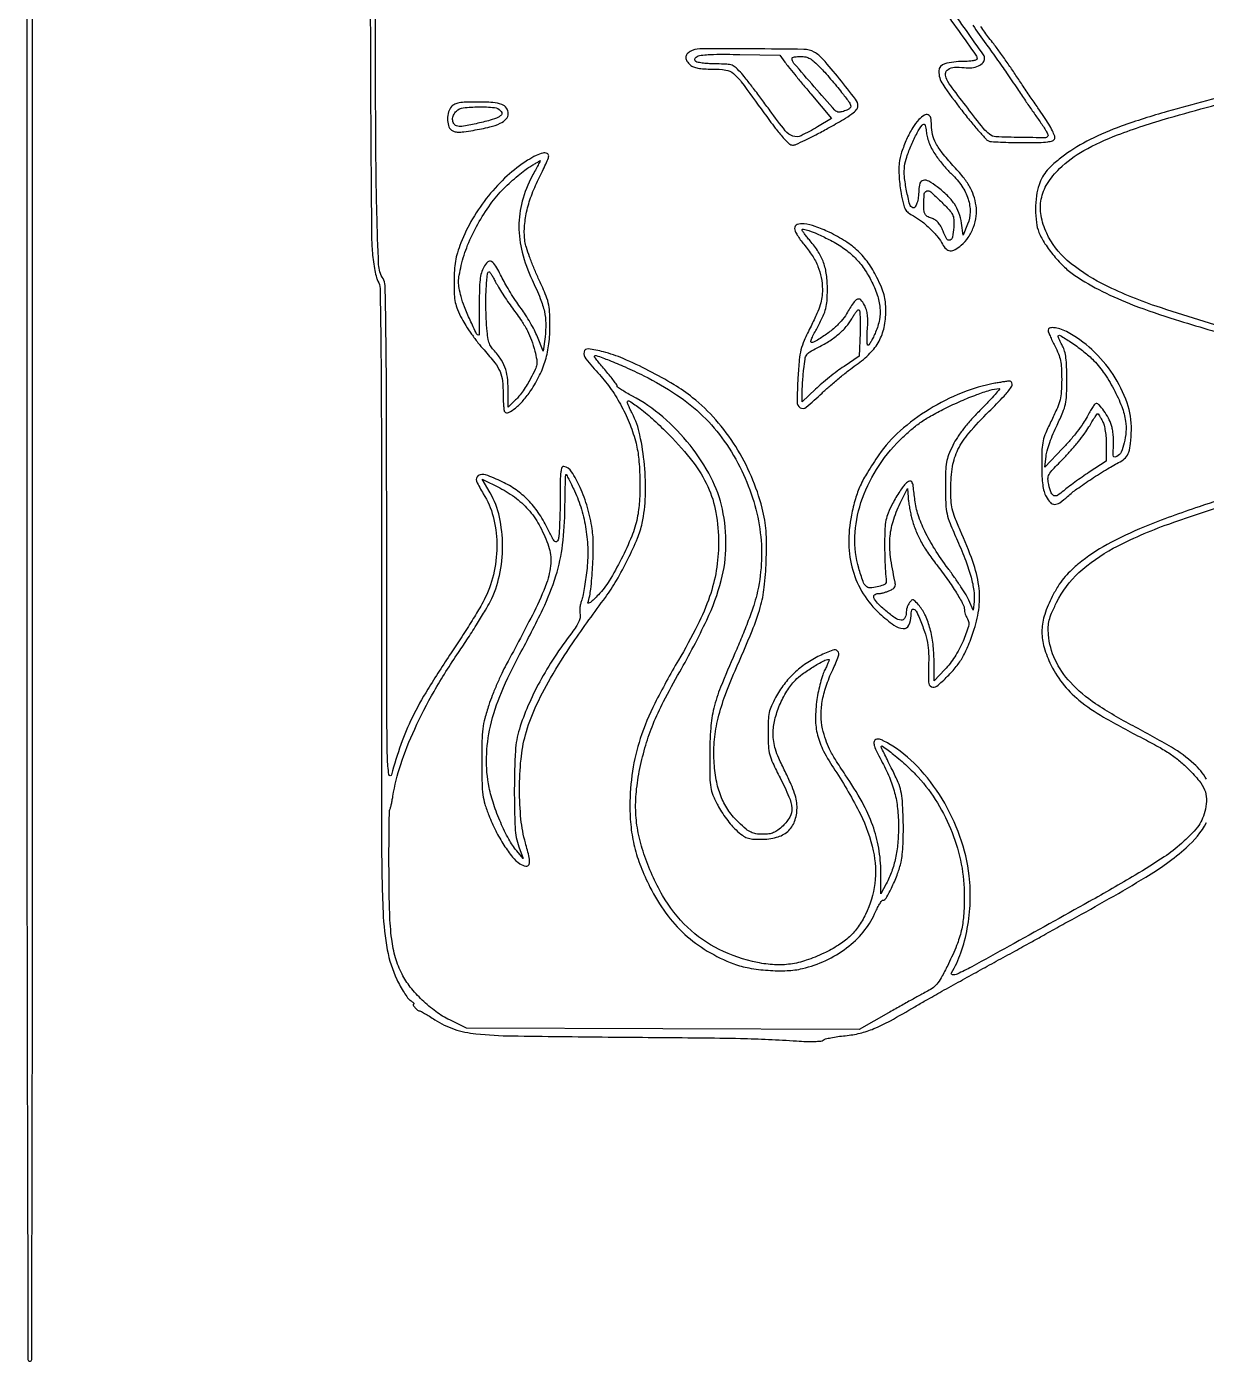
# Model space of a CAD drawing. Extents: x 0 to 1024, y 0 to 1024.
# Drawn here: x 0 to 465, y 0 to 527 of the extents above; entities that cross this region are included whole.
import ezdxf

# ---------------------------------------------------------------- set-up
doc = ezdxf.new("R2010")
doc.units = 0

msp = doc.modelspace()

# ---------------------------------------------------------------- linework, layer by layer
for points in [[(0, 1024), (0, 512, 0.000093), (0.049516, 245.616506, 0.000517), (0.25061, 102.65, 0.000027), (0.504828, 0.743275, 0.413467), (1.25, -0.000003, 0.41361), (1.995026, 0.743485, 0.000027), (2.199024, 102.174796, 0.00052), (2.329706, 244.513711, 0.000093), (2.248059, 509.875941, -0.000084), (2.156855, 788.948513, -0.00058)], [(497.5, 348.46931, 0.004537), (462.596613, 337.260013, 0.017061), (441.032472, 329.292073, 0.027148), (426.279009, 322.304213, 0.0475), (415.066635, 314.771707, 0.018991), (411.679646, 311.774278, 0.032841), (409.137358, 309.005085, 0.032245), (406.949101, 305.891295, 0.01756), (404.654716, 301.818149, 0.039675), (401.691876, 294.78234, 0.071249), (400.590757, 288.626629, 0.073466), (401.274958, 282.538901, 0.044804), (403.74766, 275.725542, 0.055302), (408.681968, 267.644456, 0.056932), (415.225278, 260.928928, 0.040348), (424.923926, 254.236741, 0.013019), (440.28058, 245.901094, -0.009207), (446.606714, 242.529433, -0.021052), (451.213558, 239.703768, -0.025628), (454.97297, 236.884046, -0.022789), (458.581019, 233.587298, -0.024895), (462.639134, 229.098968, -0.072999), (464.775417, 225.531738, -0.093608), (465.509965, 222.037, -0.060655), (465.093643, 217.915203, -0.036524), (464.001081, 214.317617, -0.060449), (462.513285, 211.518914, -0.043987), (460.072163, 208.604642, -0.011335), (455.632999, 204.360581, -0.039678), (448.831281, 199.071363, -0.010958), (437.348615, 191.876771, -0.006715), (419.278711, 181.425398, -0.001448), (387.712039, 163.849102, -0.001336), (372.9009, 155.709988, -0.016923), (367.217033, 152.851568, -0.127774), (365.297871, 152.506398, -0.561589), (364.883099, 153.320544, 0.05503), (368.633511, 161.240406, 0.037838), (371.157789, 170.858167, 0.036246), (372.291838, 181.262304, 0.038032), (371.88088, 191.552585, 0.05634), (368.258944, 207.126475, 0.051246), (361.175876, 222.037563, 0.052859), (351.495197, 234.732643, 0.070865), (340.183811, 243.734623, 0.014757), (337.983969, 244.939803, 0.057575), (336.533021, 245.480411, 0.105892), (335.496304, 245.512181, 0.152423), (334.68885, 245.08885, 0.201106), (334.309733, 244.162548, 0.073903), (334.533738, 242.738039, 0.039296), (335.392449, 240.600909, 0.009413), (337.157953, 237.205039, -0.023819), (340.405044, 230.49393, -0.036866), (342.486321, 224.40391, -0.037728), (343.620231, 218.179307, -0.026545), (343.988131, 211.068499, -0.021569), (343.693696, 204.458852, -0.030376), (342.821719, 198.625479, -0.033182), (341.336201, 193.369615, -0.035932), (339.198679, 188.5), (337.088392, 184.5), (337.044196, 193.068499, 0.040992), (336.21565, 202.557527, 0.045318), (333.85149, 211.458689, 0.03943), (329.60108, 220.750986, 0.021199), (323.007673, 231.5, -0.007761), (319.107139, 237.49155, -0.02583), (316.814946, 241.590297, -0.033968), (315.301595, 245.268242, -0.022929), (314.062157, 249.6345, -0.056034), (313.449081, 254.771183, -0.044031), (313.903973, 260.363425, -0.03923), (315.43086, 266.40393, -0.027927), (318.033393, 272.885054, 0.018218), (320.362148, 278.373869, 0.286318), (319.98892, 280.284715, 0.305383), (318.150587, 280.710132, 0.019817), (312.85296, 278.439085, 0.038184), (307.54366, 275.392461, 0.040325), (302.86212, 271.622984, 0.040277), (298.841623, 267.146534, 0.037915), (295.5, 261.995526, 0.02144), (293.851774, 258.641987, 0.051042), (293.000385, 256.001808, 0.042143), (292.615309, 252.954817, 0.01089), (292.517702, 248, 0.01346), (292.672262, 242.672042, 0.051506), (293.196794, 239.397589, 0.044631), (294.412472, 236.077156, 0.008399), (297.267702, 230.269982, -0.017306), (300.78736, 222.777295, -0.086009), (301.857214, 218.267978, -0.141312), (301.086138, 214.810316, -0.078783), (298.428798, 211.368077, -0.025233), (296.373322, 209.616721, -0.064751), (294.687041, 208.637961, -0.068432), (292.863053, 208.15288, -0.030829), (290.385957, 208, -0.035887), (287.760641, 208.18867, -0.078247), (285.837207, 208.782943, -0.05981), (283.887639, 210.047225, -0.014308), (280.988927, 212.607127, -0.052452), (277.033755, 217.171939, -0.054036), (274.160659, 222.416246, -0.048968), (272.278208, 228.6031, -0.03202), (271.284887, 236, -0.037355), (271.328261, 244.335767, -0.03545), (272.602275, 252.722864, -0.030692), (275.260834, 261.865445, -0.017601), (279.517159, 272.535886, 0.005902), (286.245095, 288.319319, 0.028341), (289.452986, 297.549932, 0.040325), (291.041703, 305.501722, 0.021005), (291.795686, 315.591712, 0.006848), (291.931806, 322.797937, 0.020337), (291.756535, 327.736111, 0.025558), (291.212812, 331.985845, 0.017334), (290.180949, 336.756299, 0.039724), (285.939679, 349.257134, 0.038892), (279.750503, 361.023296, 0.03942), (271.909406, 371.537463, 0.043573), (262.752606, 380.312675, 0.034), (255.44709, 385.408394, 0.016553), (245.50581, 390.942814, 0.016437), (235.377051, 395.736088, 0.040182), (227.574893, 398.398178, 0.029341), (221.577625, 399.550486, 0.402698), (219.950244, 398.352685, 0.215986), (220.649633, 395.667501, 0.014004), (226.023268, 389.393422, -0.033113), (230.666668, 383.53302, -0.028597), (234.74904, 376.824448, -0.028398), (238.067612, 369.639924, -0.031344), (240.427196, 362.355655, -0.040277), (241.503315, 356.089787, -0.018338), (241.943092, 347.784091, -0.018376), (241.770796, 339.389501, -0.036557), (240.906844, 332.799221, -0.045951), (238.72818, 325.636362, -0.020287), (234.620154, 316.623811, -0.020118), (229.854029, 308.072558, -0.052682), (225.582701, 302.5, -0.011583), (223.797299, 300.703875, -0.030008), (222.407637, 299.520902, -0.091617), (221.661422, 299.148859, -0.599204), (221.437208, 299.379666, 0.049289), (222.588062, 304.77221, 0.013575), (223.322033, 313.425693, 0.014116), (223.580416, 322.260604, 0.037181), (223.116731, 328.573323, 0.033706), (221.282735, 336.970225, 0.035457), (218.35886, 344.89867, 0.035309), (215.008001, 351.109176, 0.202961), (212, 353.188963, 0.365542), (211.208809, 352.760379, 0.064737), (210.768414, 350.99259, 0.025012), (210.539819, 347.472202, 0.003308), (210.478449, 340, -0.005419), (210.412117, 334.665355, -0.007144), (210.22947, 329.804749, -0.005336), (209.975721, 325.751326, -0.066795), (209.661127, 324.25021, -0.152691), (209.074839, 323.467701, -0.380761), (208.419848, 323.535328, -0.064326), (207.467164, 324.893159, -0.004867), (205.414416, 328.898447, 0.03336), (201.860518, 334.956104, 0.044002), (197.810722, 339.911117, 0.046124), (193.125343, 343.901487, 0.042875), (187.675887, 347.076724, 0.022643), (181.065825, 349.844985, 0.231401), (178.195637, 349.546933, 0.370691), (177.524718, 347.397463, 0.039458), (180.171828, 342.390108, -0.07787), (184.045796, 333.470719, -0.058765), (185.506264, 322.87129, -0.056535), (184.467889, 311.788473, -0.059801), (180.971653, 301.440605, -0.021855), (179.166385, 298.047826, -0.004858), (175.773092, 292.417753, -0.005037), (171.720947, 285.98596, -0.004841), (167.486833, 279.550826, 0.010265), (158.272293, 265.209922, 0.023811), (152.109762, 254.008604, 0.028115), (147.67158, 243.486008, 0.021224), (143.957575, 231.5, -0.812067), (142.929938, 231.552819, -0.033748), (142.339865, 238.251436, -0.004733), (142.121906, 258.200693, -0.000227), (142.055062, 324.785183, 0.000451), (141.976034, 379.256681, 0.002923), (141.750973, 406.704116, 0.001817), (141.435655, 424.536254, 0.135179), (140.615209, 427.285183, -0.128929), (138.874402, 432.866662, -0.005684), (138.167191, 453.345953, -0.004957), (137.72072, 487.068713, -0.000655), (137.576789, 558.5, -0.000562)], [(135.549315, 558, 0.000676), (135.627136, 514.621515, 0.001002), (135.822899, 476.609375, 0.000436), (136.083662, 444.118352, 0.020295), (136.411411, 437.5, 0.011985), (136.824708, 433.891382, 0.014011), (137.394481, 430.491092, 0.013014), (138.027952, 427.659205, 0.078599), (138.61668, 426.278187, -0.136934), (139.454927, 423.445099, -0.001243), (139.744806, 401.162441, -0.002363), (139.94293, 366.982065, -0.000347), (139.96897, 297.762865, 0.000461), (140.0251, 204.686141, 0.009928), (140.61162, 177.257742, 0.035586), (142.287244, 162.410032, 0.063658), (146.035273, 150.736142, 0.015684), (147.403169, 148.037735, 0.017367), (148.894677, 145.522613, 0.016966), (150.307114, 143.475358, 0.080656), (151.323248, 142.486142, -0.015788), (152.086898, 141.914496, -0.038918), (152.597926, 141.436554, -0.102033), (152.778359, 141.13396, -0.515891), (152.68308, 141, 0.332674), (152.513287, 140.87297, 0.162789), (152.523734, 140.587495, 0.068038), (152.767815, 140.135559, 0.027939), (153.210573, 139.595727, 0.021568), (153.740908, 139.065945, 0.028814), (154.268106, 138.636003, 0.02884), (154.729674, 138.340896, 0.183519), (155, 138.30054, -0.183487), (155.348334, 138.248559, -0.003373), (156.994147, 137.310997, -0.007843), (158.909226, 136.162399, -0.005102), (161.086457, 134.778701, 0.062801), (168.708853, 131.088172, 0.056707), (177.277916, 129.242276, 0.021011), (191.582203, 128.428024, 0.001673), (229.5, 127.99193, -0.000349), (265.316465, 127.674832, -0.002852), (281.676684, 127.425232, -0.005966), (292.713562, 127.062091, -0.005905), (303.776459, 126.434912, 0.009106), (307.666539, 126.239349, 0.016421), (310.858313, 126.241968, 0.015083), (313.321824, 126.399411, 0.147562), (314.276459, 126.788471, -0.110321), (315.13329, 127.213257, -0.011444), (317.34371, 127.702009, -0.013781), (320.038377, 128.156702, -0.01061), (323, 128.508957, 0.035401), (328.834755, 129.498154, 0.038991), (334.279474, 131.282285, 0.027131), (340.790381, 134.41816, 0.007814), (350.5, 139.961067, -0.004382), (354.697223, 142.395472, -0.001307), (361.14375, 146.037092, -0.001311), (368.404729, 150.088782, -0.001418), (375.5, 153.997375, 0.000373), (382.595277, 157.886674, 0.000348), (389.85625, 161.880426, 0.000346), (396.305526, 165.439382, 0.001178), (400.5, 167.770763, -0.00046), (403.856207, 169.642535, -0.000418), (407.325, 171.569122, -0.000418), (410.430949, 173.2874, -0.001348), (412.5, 174.422521, 0.010243), (441.573901, 191.052624, 0.044982), (457.535853, 202.689749, 0.08554), (465.583039, 212.635548, 0.15432)], [(360.438297, 535.184676, -0.00465), (367.656215, 525.217851, -0.001112), (374.573557, 515.430604, -0.154469), (375, 514.083189, -0.31597), (374.685809, 513.635642, -0.038621), (373.465427, 513.298654, -0.032227), (371.699635, 513.071781, -0.015839), (369.434259, 513, 0.061902), (362.220762, 512.103508, 0.336485), (359.914128, 509.217821, 0.156697), (361.432176, 504.049754, 0.016446), (368.949145, 493.728229, 0.005766), (372.496428, 489.286245, 0.008272), (375.749067, 485.439818, 0.004937), (378.556473, 482.292427, 0.117068), (379.530932, 481.626504, 0.07575), (380.665893, 481.378424, 0.004472), (384.19418, 481.184035, 0.006665), (388.416905, 481.045634, 0.004858), (393.113172, 481, 0.00451), (399.511643, 481.057716, 0.026004), (402.887313, 481.294521, 0.05178), (404.823126, 481.738598, 0.222418), (405.652911, 482.537883, 0.186529), (405.650495, 483.539468, 0.021717), (404.731163, 485.628009, 0.022256), (403.304525, 488.223466, 0.012826), (401.371526, 491.221095, -0.000622), (399.045557, 494.641855, -0.000286), (396.021636, 499.106488, -0.000283), (392.844598, 503.808689, -0.000391), (390, 508.031117, 0.00425), (387.233427, 512.070109, 0.003805), (384.295885, 516.213914, 0.003817), (381.601352, 519.894686, 0.01189), (379.709395, 522.315754, -0.034135), (376.513323, 526.803376, -0.025018)], [(373.388596, 527.331236, 0.026206), (378.415302, 520, -0.005136), (380.318113, 517.461128, -0.00292), (382.570193, 514.353125, -0.002915), (384.802046, 511.196136, -0.004811), (386.64628, 508.5, 0.000703), (390.911071, 502.153919, 0.001708), (394.081065, 497.485704, 0.002155), (396.791877, 493.559317, 0.002124), (399.549751, 489.636986, -0.007993), (400.871458, 487.709522, -0.011161), (401.98649, 485.94193, -0.007732), (402.855634, 484.441343, -0.128074), (403, 483.886986, -0.413269), (402.041688, 482.925577, -0.004728), (392.09451, 482.987553, -0.007014), (382.405477, 483.275538, -0.162309), (379.859568, 484.25, -0.053113), (377.605177, 486.541182, -0.002845), (371.299341, 494.574743, -0.003474), (365.190101, 502.563695, -0.038645), (363.030486, 505.943037, -0.145), (362.566282, 508.193642, -0.227338), (363.549421, 509.865202, -0.134292), (366.070462, 510.714845, -0.047309), (369.917091, 510.574501, 0.058376), (372.9611, 510.530673, 0.081241), (375.587248, 511.241522, 0.105751), (377.359761, 512.553512, 0.182715), (378, 514.247034, 0.154409), (377.579611, 515.575863, 0.001115), (370.770304, 525.214957, 0.004718), (363.796166, 534.846959, 0.00651)], [(481, 501.610039, 0.004093), (450.036283, 493.217141, 0.017766), (431.9092, 487.442304, 0.029784), (419.575796, 482.177053, 0.043965), (409.553632, 476.019859, 0.013843), (405.304413, 472.677762, 0.04113), (402.662244, 470.082895, 0.053346), (400.873547, 467.499665, 0.039133), (399.448812, 464.316196, 0.054932), (398.432556, 460.030518, 0.030244), (398.095088, 454.647121, 0.030234), (398.401946, 449.390851, 0.069365), (399.408766, 445.564111, 0.046576), (401.794807, 441.078468, 0.028315), (405.377672, 436.251825, 0.028235), (409.508453, 431.832204, 0.044175), (413.571586, 428.583835, 0.029976), (424.447067, 422.267186, 0.025065), (436.660262, 416.869542, 0.016903), (453.209004, 411.160124, 0.004952), (479, 403.505511, -0.002395)], [(479.5, 405.986297, -0.011216), (445.669045, 416.407449, -0.037475), (424.256753, 425.363594, -0.059543), (410.596683, 434.510107, -0.106936), (402.480747, 445.213344, -0.064723), (400.267776, 452.207308, -0.093434), (400.326977, 458.677277, -0.091409), (402.750286, 464.783628, -0.059501), (407.528175, 470.704585, -0.066751), (417.084136, 477.814469, -0.035843), (430.437084, 484.014645, -0.021554), (450.666828, 490.717442, -0.005287), (484.5, 499.945492, 0.003511)], [(465.477578, 229.716151, 0.081104), (460.545575, 235.861959, 0.049477), (451.720211, 242.348253, 0.013584), (436.627875, 250.746072, -0.026527), (421.791014, 259.511968, -0.059022), (411.809396, 267.997985, -0.077717), (405.819728, 276.882521, -0.089064), (403.186418, 286.765583, -0.028687), (403.106103, 289.929351, -0.053872), (403.461607, 292.459072, -0.041713), (404.419411, 295.249598, -0.011252), (406.39909, 299.492997, -0.09196), (415.215292, 311.274372, -0.06456), (428.768375, 320.868996, -0.037398), (450.633805, 330.432942, -0.008825), (488.5, 342.977937, 0.004536)]]:
    msp.add_lwpolyline(points, format="xyb")
for points in [[(261.75, 516.919901, 0.094692), (260.507429, 515.838334, 0.171836), (260.081865, 514.576974, 0.144767), (260.521695, 513.167574, 0.061378), (261.828741, 511.654988, 0.08996), (263.075498, 510.880044, 0.047867), (264.826888, 510.374473, 0.033604), (267.249161, 510.086857, 0.012751), (270.654427, 510, -0.037217), (275.904948, 509.60864, -0.140088), (278.879356, 508.254714, -0.05688), (281.932018, 504.988605, -0.002645), (290.906128, 492.75, 0.005666), (295.374413, 486.732871, 0.018803), (298.503151, 482.924016, 0.023564), (300.817805, 480.548384, 0.19006), (302.208355, 480, 0.104734), (303.52018, 480.277833, 0.006521), (307.146823, 481.943091, 0.009415), (311.436649, 484.080939, 0.006833), (316.132396, 486.614779, 0.005518), (322.262911, 490.121048, 0.026589), (325.614851, 492.335054, 0.04811), (327.455067, 493.992004, 0.187556), (328, 495.393621, 0.165025), (327.082797, 498.096917, 0.006876), (320.683777, 506.207882, 0.009895), (314.18635, 513.898471, 0.085761), (310.708928, 516.701362, 0.123704), (306.709819, 517.770111, 0.002631), (286.165795, 517.969914, 0.002513), (265.553884, 517.958337, 0.131202)], [(299.208016, 512.691815, 0.012307), (300.458195, 511.059855, 0.001853), (303.05616, 507.860422, 0.002079), (306.154138, 504.105936, 0.001795), (309.43839, 500.187929), (317.625197, 490.492228), (312.062599, 487.176196, -0.023458), (305.579421, 483.712629, -0.195613), (302.32324, 483.525496, -0.143808), (299.336321, 485.633621, -0.01098), (293.317173, 493.574799, 0.003289), (290.077444, 497.988446, 0.003375), (286.807426, 502.321092, 0.003269), (283.920648, 506.042084, 0.014209), (282.133638, 508.186364, 0.022857), (279.919382, 510.474958, 0.097943), (278.319861, 511.479865, 0.079111), (276.295388, 511.906673, 0.011896), (272.133638, 512.015313, -0.013564), (269.483852, 512.093331, -0.016444), (267.008006, 512.315379, -0.015129), (264.95783, 512.630662, -0.099844), (264, 513.015313, -0.43539), (263.776775, 514.326594, -0.192417), (265.468196, 515.335775, -0.036839), (271.059884, 515.807249, -0.006923), (281.332224, 515.77261), (297.164448, 515.5)], [(313.010746, 510.75, -0.009168), (314.89532, 508.715939, -0.004562), (317.211593, 506.073994, -0.004526), (319.562368, 503.292287, -0.006636), (321.575123, 500.799768, -0.005363), (324.323163, 497.22448, -0.072013), (325.114945, 495.777917, -0.245295), (325.000408, 494.859417, -0.119121), (324.092992, 494.049768, -0.028232), (323.227908, 493.64783, -0.022137), (322.250366, 493.308369, -0.022627), (321.310271, 493.073608, -0.049909), (320.574681, 493, -0.213918), (318.927268, 493.738623, -0.002438), (310.758579, 502.99696, -0.002799), (302.757564, 512.259014, -0.175432), (302.009168, 514.25, -0.31639), (302.208913, 514.541574, -0.035886), (303.019912, 514.779688, -0.033063), (304.13623, 514.945819, -0.020412), (305.462874, 515, -0.055484), (307.395746, 514.784851, -0.072908), (309.050427, 514.14826, -0.054794), (310.776226, 512.910189, -0.018355)], [(167.654988, 495.171259, 0.110965), (166.475014, 493.084041, 0.071498), (166.055948, 490.32547, 0.074177), (166.429076, 487.679095, 0.148558), (167.580991, 485.932784, 0.10442), (168.722432, 485.331792, 0.065764), (170.218858, 485.112952, 0.037275), (172.434466, 485.247476, 0.008668), (176.122548, 485.814283, 0.015443), (182.737741, 487.160159, 0.053126), (186.865011, 488.609683, 0.095823), (189.180408, 490.315544, 0.188374), (190, 492.41379, 0.15305), (189.305538, 494.629387, 0.152634), (187.470006, 496.055067, 0.073743), (183.963656, 496.803256, 0.015753), (177.720729, 497, 0.008248), (173.234555, 496.925994, 0.036699), (170.616065, 496.64645, 0.065287), (168.905797, 496.098399, 0.099005)], [(186.942122, 493.569739, -0.057213), (187.446488, 492.797256, -0.196798), (187.490747, 492.212087, -0.158514), (187.105564, 491.681072, -0.034373), (186.133129, 491.071248, -0.056994), (182.88094, 489.78158, -0.014296), (177.323079, 488.450446, -0.010349), (171.693689, 487.392368, -0.133662), (169.586456, 487.605197, -0.16799), (168.477274, 488.538082, -0.134825), (168.057824, 490.050057, -0.109944), (168.44736, 491.821704, -0.087714), (169.571429, 493.428571, -0.17079), (172.26845, 494.721689, -0.025165), (178.402021, 495.080581, -0.024091), (184.53025, 494.835042, -0.200071)], [(352.034152, 490.034152, 0.063248), (349.615353, 486.911573, 0.0274), (347.193505, 482.236335, 0.027426), (345.247021, 477.192922, 0.048941), (344.296221, 472.853308, 0.03091), (344.161134, 470.447282, 0.013766), (344.266716, 467.272514, 0.013566), (344.56321, 463.908296, 0.017867), (345.025812, 460.863201, 0.010768), (345.911526, 456.667159, 0.069154), (346.689433, 454.647489, 0.106086), (347.849066, 453.317622, 0.041577), (349.923244, 452.01957, -0.047917), (353.054026, 450.004694, -0.026256), (356.486295, 446.993741, -0.026245), (359.524961, 443.703812, -0.057751), (361.39225, 440.8404, 0.08741), (362.747303, 439.008467, 0.179649), (364.364761, 438.316888, 0.140735), (366.337346, 438.781031, 0.04723), (368.794806, 440.480794, 0.072993), (371.529951, 443.56453, 0.055981), (373.564253, 447.589348, 0.055971), (374.655346, 451.966009, 0.072893), (374.601581, 456.090116, 0.040454), (373.618518, 460.117244, 0.049876), (372.043214, 463.645161, 0.040032), (369.51539, 467.342837, 0.015931), (365.5, 472, -0.0168), (361.275374, 476.917088, -0.046678), (358.770219, 480.716598, -0.063081), (357.449124, 484.188141, -0.059478), (357, 487.95034, 0.050825), (356.714803, 490.748789, 0.247464), (355.735244, 491.93976, 0.249288), (354.205623, 491.799709, 0.051415)], [(358.673148, 476, 0.013694), (360.103147, 474.05794, 0.009508), (361.819178, 471.940625, 0.009597), (363.545707, 469.969334, 0.019455), (364.991729, 468.5, -0.054665), (369.021044, 463.784451, -0.072325), (371.492414, 458.71326, -0.080698), (372.253234, 453.610837, -0.092937), (371.28453, 448.791697), (369.551887, 444.5), (368.862563, 449.223984, 0.051954), (367.844432, 453.232829, 0.059649), (366.050515, 456.749718, 0.052624), (363.274421, 460.072551, 0.029391), (359.276503, 463.515044, 0.03498), (355.920937, 465.724024, 0.176894), (353.744497, 466.07993, 0.273918), (352.4357, 464.92554, 0.077174), (351.986345, 462.127555, -0.030652), (351.802243, 459.362441, -0.048961), (351.272997, 457.056548, -0.068449), (350.528902, 455.555213, -0.335758), (349.687753, 455.270749, -0.252343), (348.446427, 456.590779, -0.016004), (347.201495, 461.948559, -0.023563), (346.356758, 467.568806, -0.057697), (346.411857, 471.74382, -0.051292), (347.241415, 475.271584, -0.018225), (349.116858, 480.108414, -0.018304), (351.347576, 484.810777, -0.049086), (353.368573, 487.911409, -0.143196), (353.938501, 488.310256, -0.363037), (354.376432, 488.140229, -0.086599), (354.707949, 487.176171, -0.010109), (355.023003, 484.911409, 0.04085), (355.448497, 482.808708, 0.026867), (356.260767, 480.475684, 0.025948), (357.365011, 478.134024, 0.028704)], [(197.635859, 473.984023, 0.044503), (189.573108, 467.802077, 0.037239), (182.195046, 459.934215, 0.036726), (175.963381, 450.930537, 0.040035), (171.317386, 441.360893, 0.01839), (169.973241, 437.501877, 0.031031), (169.171167, 434.171766, 0.028967), (168.755004, 430.612422, 0.013779), (168.612355, 426, 0.01138), (168.708681, 421.0351, 0.041617), (169.101898, 417.914432, 0.048072), (169.975746, 415.134858, 0.018954), (171.680629, 411.5, 0.023615), (173.270277, 408.747269, 0.011592), (175.536105, 405.393017, 0.011473), (178.055886, 402.010295, 0.016359), (180.456902, 399.135802, -0.015927), (184.715564, 394.04627, -0.06475), (186.772085, 390.58083, -0.075328), (187.716443, 386.971229, -0.026385), (188, 381.601567, 0.009308), (188.045556, 379.154539, 0.013357), (188.184118, 376.990509, 0.009145), (188.37864, 375.21207, 0.166042), (188.626784, 374.706549, 0.324434), (190.178904, 374.459321, 0.053856), (192.868687, 376.210419, 0.04381), (195.960722, 379.222268, 0.03056), (198.909005, 383.101592, 0.033152), (202.40283, 389.168601, 0.042977), (204.725071, 395.150384, 0.04175), (206.034658, 401.579188, 0.028795), (206.479942, 409, 0.014415), (206.340321, 414.273735, 0.047184), (205.820998, 417.719326, 0.039434), (204.61885, 421.314157, 0.007887), (201.876281, 427.5, -0.010643), (200.059867, 431.658609, -0.010693), (198.42503, 435.884375, -0.010561), (197.157451, 439.626111, -0.0415), (196.620223, 442, -0.051054), (196.41269, 447.518821, -0.037631), (197.264626, 453.579227, -0.034577), (199.131725, 459.975504, -0.028418), (201.967841, 466.501567, 0.005819), (203.51247, 469.65765, 0.008108), (204.815553, 472.5194, 0.005313), (205.839377, 474.937946, 0.097765), (206, 475.751567, 0.314007), (205.32142, 476.725544, 0.141439), (203.688053, 476.844587, 0.064702), (201.042639, 475.916292, 0.024622)], [(199.463489, 467.75, 0.055016), (195.539546, 457.827795, 0.066597), (194.206368, 447.914145, 0.063956), (195.513722, 437.680151, 0.04562), (199.435676, 426.800061, -0.012849), (202.662693, 419.40474, -0.040791), (204.277995, 414.2599, -0.052557), (204.820715, 409.668794, -0.03425), (204.522639, 404.334902), (203.817976, 398.694967), (201.510697, 404.371902, 0.022094), (200.334225, 406.93566, 0.012133), (198.682239, 409.969225, 0.012074), (196.853057, 412.972371, 0.018871), (195.121912, 415.454753, -0.013719), (193.339576, 417.95524, -0.008186), (191.35117, 421.020502, -0.008192), (189.469125, 424.141095, -0.014041), (188.016819, 426.810698, 0.011514), (185.124815, 432.19133, 0.119791), (183.417394, 434.007099, 0.342598), (181.938868, 433.884938, 0.083462), (180.331252, 431.820763, 0.057368), (179.4317, 429.572115, 0.037603), (178.90202, 426.829222, 0.023567), (178.636107, 422.951509, 0.00626), (178.581389, 416.75, -0.00181), (178.581736, 412.244465, -0.003018), (178.545405, 408.451563, -0.000367), (178.49046, 405.090988, -0.409219), (178.397904, 405, -0.286762), (177.501915, 405.559914, -0.005191), (174.981014, 410.868497, -0.012957), (172.695873, 416.168842, -0.032312), (171.383229, 420.176289, -0.017864), (170.641272, 423.554272, -0.046978), (170.427006, 426.022245, -0.04258), (170.667916, 428.622266, -0.012597), (171.473313, 432.541159, -0.040386), (174.000693, 440.468921, -0.029308), (178.014422, 448.821823, -0.029365), (182.963424, 456.624213, -0.041327), (188.311186, 462.889242, -0.01106), (191.009919, 465.451677, -0.009945), (193.915026, 467.986777, -0.010022), (196.611397, 470.156351, -0.030699), (198.551834, 471.47289, 0.000255), (200.074986, 472.376134, 0.000403), (201.379773, 473.152205, 0.000086), (202.526592, 473.835836, 0.018282), (202.634626, 473.905737, -0.782657), (202.658331, 473.885059, -0.000259), (201.758638, 472.136373, -0.001711), (200.721705, 470.140314, -0.000994)], [(365.790612, 447.578603, -0.026576), (365.353058, 443.692495, -0.268088), (364.356349, 442.482688, -0.366116), (363.111866, 442.928658, -0.036057), (361.610443, 446.015579, 0.031346), (360.683723, 447.96741, 0.05677), (359.658554, 449.40532, 0.065598), (358.452014, 450.436097, 0.060213), (356.985222, 451.154996, -0.040205), (355.359185, 451.872953, -0.13173), (354.513447, 452.673754, -0.11266), (354.109697, 453.866654, -0.025502), (354, 456.016038, -0.018726), (354.177774, 460.761039, -0.317763), (355.120533, 461.902749, -0.25269), (356.722123, 461.528071, -0.013442), (360.678262, 457.8299, -0.009698), (364.014695, 454.408397, -0.07283), (365.304066, 452.55576, -0.102819), (365.800219, 450.673192, -0.027946)], [(303, 447.094614, 0.109878), (303.223558, 446.089596, 0.022647), (304.071595, 444.472704, 0.022803), (305.251497, 442.647714, 0.019736), (306.647982, 440.844614, -0.030741), (309.96033, 436.36777, -0.046078), (312.218958, 432.065577, -0.050086), (313.524712, 427.710003, -0.046815), (313.978038, 423.080664, -0.03431), (313.771342, 419.882506, -0.041967), (313.126376, 416.957345, -0.030735), (311.831679, 413.542054, -0.00955), (309.478352, 408.580664, 0.010596), (306.773398, 402.84703, 0.042815), (305.506734, 399.197193, 0.039808), (304.835618, 395.261359, 0.008319), (304.327089, 388.27666, 0.010559), (303.990571, 378.64479, 0.25804), (305.21004, 376.365412, 0.329298), (307.518888, 376.508162, 0.014806), (313.82781, 382.126778, -0.010329), (316.901374, 384.913785, -0.006619), (320.577958, 388.027203, -0.006651), (324.261327, 390.982167, -0.012355), (327.337858, 393.263699, 0.043313), (332.741089, 397.81443, 0.071296), (336.311526, 402.59083, 0.074044), (338.312434, 408.042883, 0.050624), (338.990231, 414.615643, 0.024123), (338.828859, 418.073209, 0.041511), (338.319164, 420.90882, 0.036429), (337.295507, 423.86218, 0.01435), (335.480002, 427.767348, 0.037102), (332.033119, 433.543254, 0.050036), (328.058412, 438.147025, 0.047825), (323.102777, 442.017248, 0.030148), (316.680019, 445.586109, 0.024543), (311.108199, 447.927551, 0.059801), (306.777007, 448.938411, 0.116028), (304.055395, 448.60694, 0.314433)], [(316.5, 442.767879, -0.034213), (321.88376, 439.626359, -0.043084), (326.359765, 435.986557, -0.044101), (330.064648, 431.709269, -0.038742), (333.144785, 426.665314, -0.034527), (335.596067, 420.895607, -0.060746), (336.681686, 415.836399, -0.067924), (336.464143, 411.069519, -0.056313), (334.992078, 406.203223, -0.011554), (334.07912, 404.209213, -0.01764), (333.187482, 402.528447, -0.012422), (332.385857, 401.214672, -0.254833), (331.992009, 401, -0.386827), (331.710818, 401.255825, -0.013514), (331.602932, 402.854681, -0.018857), (331.597554, 404.892875, -0.011257), (331.737117, 407.313807, 0.015726), (331.893159, 410.518712, 0.034917), (331.764675, 412.95898, 0.043634), (331.33331, 414.986586, 0.045135), (330.559692, 416.884569, 0.071436), (329.116942, 418.906003, 0.32658), (327.779359, 419.145215, 0.134161), (326.207082, 417.763211, 0.013224), (323.521835, 413.447047, -0.050649), (321.356665, 410.485567, -0.032358), (318.303485, 407.503657, -0.029905), (314.582423, 404.680153, -0.026433), (310.398366, 402.192216, -0.189733), (309.6237, 402.107759, -0.41682), (309.358447, 402.576957, -0.049123), (310.00381, 404.223854, -0.004099), (312.122057, 408.294219, 0.01299), (314.275369, 412.618013, 0.045361), (315.329561, 415.547573, 0.047893), (315.809051, 418.536857, 0.01569), (315.951729, 423, 0.032057), (315.580832, 428.831916, 0.05349), (314.439146, 433.611341, 0.05592), (312.355148, 437.891809, 0.038951), (309.131551, 442.197391, -0.00886), (307.931853, 443.613615, -0.012575), (306.919893, 444.917658, -0.008654), (306.129613, 446.030533, -0.151182), (306, 446.449403, -0.478993), (306.519068, 446.866921, -0.030315), (308.678634, 446.253829, -0.02287), (311.917866, 444.948909, -0.007781)], [(185.041212, 425.919219, 0.018522), (186.151371, 423.928839, 0.006971), (187.845684, 421.224959, 0.006895), (189.773388, 418.330234, 0.008332), (191.66489, 415.669219, -0.010106), (195.326535, 410.479035, -0.028861), (197.584197, 406.682499, -0.03482), (199.149911, 403.071896, -0.021296), (200.509133, 398.630299, -0.018501), (201.229029, 395.371048, -0.083715), (201.254932, 393.430806, -0.072282), (200.648555, 391.456595, -0.011713), (198.840618, 387.85955, -0.016945), (197.477193, 385.495038, -0.013757), (195.862634, 383.054468, -0.013983), (194.248497, 380.886192, -0.034744), (192.919064, 379.422458), (190, 376.625818), (189.996262, 383.562909, 0.033249), (189.668689, 388.443808, 0.05837), (188.668489, 392.359384, 0.059122), (186.801331, 395.904161, 0.035053), (183.819754, 399.644552, -0.083564), (182.803875, 401.207618, -0.051363), (182.138857, 403.305688, -0.030592), (181.688065, 406.433278, -0.007583), (181.34223, 411.60144, -0.01311), (181.177151, 418.090704, -0.016071), (181.37677, 424.151832, -0.008579), (181.803687, 429.332591, -0.385398), (182.540949, 430, -0.254457), (182.77263, 429.873931, -0.006105), (183.447993, 428.80127, -0.01188), (184.213027, 427.483329, -0.007609)], [(328.833765, 405.870773), (328.5, 396.741545), (322.5, 392.675587, 0.012571), (319.82219, 390.760979, 0.007436), (316.720312, 388.349979, 0.007437), (313.693894, 385.849764, 0.01266), (311.25, 383.659757), (306, 378.709886), (306, 382.208252, -0.012095), (306.042422, 383.961684, -0.004398), (306.184515, 386.444316, -0.004357), (306.387632, 389.158996, -0.005186), (306.628136, 391.716296, -0.013105), (307.132334, 395.562352, -0.10256), (307.766371, 397.241893, -0.118813), (308.984017, 398.420028, -0.020037), (311.860134, 399.962704, 0.02727), (316.395464, 402.480442, 0.034161), (320.283384, 405.312809, 0.037806), (323.380039, 408.336471, 0.056999), (325.531723, 411.429047, -0.017338), (326.330745, 412.796921, -0.024518), (327.141458, 413.951033, -0.022371), (327.874028, 414.810023, -0.207902), (328.311169, 415, -0.387953), (328.641917, 414.697902, -0.008326), (328.81793, 412.318289, -0.014644), (328.900164, 409.37121, -0.008789)], [(403, 406.966756, 0.094578), (403.123214, 406.321199, 0.007507), (403.791894, 404.704606, 0.009967), (404.663293, 402.790195, 0.00747), (405.69581, 400.716756, -0.024354), (407.103977, 397.632217, -0.044654), (407.894289, 394.986904, -0.037653), (408.277643, 391.955655, -0.012693), (408.389703, 387.5, -0.014624), (408.247935, 382.693218, -0.045797), (407.76448, 379.5, -0.042649), (406.68902, 376.329569, -0.011435), (404.443893, 371.5, 0.011552), (402.107077, 366.470118, 0.047702), (401.064277, 363.285897, 0.04561), (400.620986, 359.895028, 0.009958), (400.509422, 354, 0.009218), (400.602253, 349.2224, 0.025134), (400.899755, 345.855102, 0.035316), (401.437422, 343.319869, 0.054611), (402.285103, 341.25, 0.060204), (403.950602, 338.907543, 0.214956), (405.59758, 338.193688, 0.153006), (407.620277, 338.859799, 0.027576), (410.747119, 341.372504, -0.028818), (414.379445, 344.276601, -0.008621), (420.234599, 348.278742, -0.008987), (426.44449, 352.209926, -0.018157), (431.496479, 355.036369, 0.092744), (433.55551, 356.63022, 0.097937), (434.851497, 358.83275, 0.061653), (435.574526, 362.168482, 0.016742), (435.881685, 367.568499, 0.0904), (434.18117, 378.312676, 0.061712), (428.673271, 389.414325, 0.059387), (420.325981, 399.275388, 0.06822), (410.246095, 406.372739, 0.039509), (407.672325, 407.455676, 0.059445), (405.288944, 407.940165, 0.091089), (403.604886, 407.771396, 0.333954)], [(420.525899, 395.48695, -0.047514), (424.823296, 390.4059, -0.029157), (428.917277, 383.710106, -0.029322), (432.115684, 376.770128, -0.060396), (433.607593, 370.989653, -0.050044), (433.740684, 366.823186, -0.042941), (433.067935, 362.48642, -0.04439), (431.829913, 358.853674, -0.166927), (430.216035, 357.114249, -0.099939), (429.318706, 356.843736, -0.34497), (428.840925, 357.150513, -0.094418), (428.684492, 358.20444, -0.007417), (428.843296, 361.049538, 0.024062), (428.890818, 363.163381, 0.017705), (428.74787, 365.502203, 0.017975), (428.453914, 367.709479, 0.037626), (428.036365, 369.389813, 0.041491), (426.819378, 372.254595, 0.032794), (425.058259, 375.125711, 0.029304), (423.211776, 377.435604, 0.212579), (421.944266, 378, 0.233587), (421.466901, 377.764118, 0.014803), (420.527784, 376.457812, 0.019271), (419.475759, 374.76164, 0.012949), (418.40088, 372.75, -0.034957), (416.910907, 370.234341, -0.012911), (414.480037, 366.903345, -0.012723), (411.630262, 363.391462, -0.014958), (408.750469, 360.218833), (401.732869, 352.937666), (402.217797, 357.218833, -0.043526), (402.65885, 359.397003, -0.013351), (403.694716, 362.592407, -0.01325), (405.050673, 366.123071, -0.014142), (406.564646, 369.5, 0.011938), (408.854216, 374.547205, 0.047565), (409.880053, 377.783763, 0.043718), (410.318083, 381.283889, 0.00903), (410.436581, 387.5, 0.008479), (410.356264, 392.533003, 0.024043), (410.072284, 396.031604, 0.034397), (409.551949, 398.627332, 0.056898), (408.723298, 400.70034, -0.007003), (408.063205, 401.968431, -0.009544), (407.506219, 403.130814, -0.00681), (407.074578, 404.112788, -0.100466), (407, 404.4802, -0.580699), (407.747104, 404.906558, -0.013286), (412.026413, 402.222444, -0.019584), (416.667101, 398.867649, -0.027183)], [(243.5, 388.965234, -0.03283), (256.410646, 381.488359, -0.04492), (266.848054, 373.042065, -0.046934), (275.265964, 363.18625, -0.041103), (282.127513, 351.5, -0.038533), (286.891197, 339.280821, -0.043652), (289.481779, 326.972905, -0.044694), (289.861963, 314.663524, -0.044246), (288.0534, 302.439563, -0.023026), (286.869448, 298.343308, -0.007325), (284.738476, 292.358383, -0.007294), (282.165625, 285.750463, -0.008065), (279.482401, 279.439563, 0.008571), (273.818054, 266.079594, 0.035574), (271.12486, 257.750804, 0.043193), (269.89975, 249.925555, 0.016942), (269.516267, 239, 0.004287), (269.579889, 230.366567, 0.035975), (269.921783, 226.485346, 0.058886), (270.782567, 223.462532, 0.02168), (272.668476, 219.440014, 0.023191), (274.179535, 216.849997, 0.016268), (276.106007, 214.076207, 0.016455), (278.129106, 211.5356, 0.032685), (279.921357, 209.690014, 0.020849), (282.435209, 207.602441, 0.073347), (284.270333, 206.588204, 0.071155), (286.349199, 206.131187, 0.018871), (289.752881, 206.006589, 0.064106), (295.854996, 206.7993, 0.114514), (300.307768, 209.147298, 0.126102), (303.001417, 213.029172, 0.087504), (303.968197, 218.306684, 0.043596), (303.737606, 221.164264, 0.036971), (303.012797, 224.106158, 0.026483), (301.628176, 227.692773, 0.009187), (299.266667, 232.712153, -0.008706), (296.758869, 238.029164, -0.030643), (295.42011, 241.564006, -0.042865), (294.764142, 244.566493, -0.033288), (294.553958, 247.905468, -0.059164), (295.197526, 253.159813, -0.038983), (297.103335, 258.949671, -0.038634), (299.91899, 264.449697, -0.053319), (303.304141, 268.839292, -0.046765), (305.981925, 271.159056, -0.016532), (310.210594, 273.974241, -0.012379), (314.508285, 276.489685, -0.12687), (316.48708, 277, -0.504606), (316.616411, 276.82489, -0.014714), (316.271493, 275.811074, -0.018393), (315.728416, 274.505302, -0.010205), (314.975815, 272.952593, 0.038011), (314.105991, 270.870693, 0.014154), (313.194192, 267.831475, 0.01393), (312.383123, 264.448387, 0.016377), (311.81027, 261.202593, 0.035433), (311.259294, 253.466839, 0.062561), (312.054374, 247.123535, 0.057845), (314.454351, 240.846873, 0.026108), (318.938451, 233.245698, -0.029929), (328.94905, 215.976322, -0.064112), (334.040091, 201.46662, -0.081978), (334.630336, 188.591957, -0.085128), (331.021057, 176.391208, -0.039583), (328.106587, 171.491352, -0.051622), (324.67313, 167.567718, -0.047811), (320.295177, 164.217249, -0.027963), (314.5, 161.038045, -0.030507), (307.632745, 158.256427, -0.046146), (301.360228, 156.776933, -0.04805), (295.114826, 156.505817, -0.036939), (288.340262, 157.367315, -0.065163), (273.196456, 162.562466, -0.075959), (260.758283, 171.297313, -0.071419), (250.941263, 183.833878, -0.049508), (243.543589, 200.275398, -0.031188), (241.323968, 208.56867, -0.038105), (240.339175, 216.535804, -0.036741), (240.559221, 224.794658, -0.025931), (241.964921, 233.975281, -0.020355), (244.272992, 243.226714, -0.026458), (247.169918, 251.465965, -0.022123), (251.327543, 260.407457, -0.009302), (257.664917, 272.060954, 0.018133), (268.341136, 292.54675, 0.046837), (274.060917, 308.188983, 0.060998), (275.934577, 321.972284, 0.055578), (274.533344, 336.25727, 0.068106), (269.999604, 348.880034, 0.048196), (261.772596, 361.515794, 0.046982), (250.985483, 372.699442, 0.05502), (238.821906, 381.014239, -0.009392), (236.590718, 382.257816, -0.014379), (234.710185, 383.426407, -0.008806), (233.211965, 384.456649, -0.24228), (233, 384.86841, 0.156233), (232.846476, 385.347749, 0.005436), (231.678125, 386.947511, 0.00967), (230.224287, 388.816881, 0.006557), (228.5, 390.891423, -0.002958), (226.775066, 392.936616, -0.004666), (225.321875, 394.713903, -0.001336), (224.080624, 396.269723, -0.169273), (224, 396.501047, -0.516457), (224.677173, 396.981776, -0.008166), (229.868622, 395.072372, -0.013989), (236.201982, 392.418912, -0.008642)], [(382, 385.97923, 0.053244), (369.09517, 382.279449, 0.041828), (356.108274, 375.695557, 0.042447), (344.632501, 367.193116, 0.061375), (336.264546, 357.761343, 0.012005), (331.708379, 350.793448, 0.032099), (328.912554, 345.563344, 0.03661), (327.01748, 340.428466, 0.020114), (325.423113, 333.917305, 0.054141), (324.387163, 322.657232, 0.066163), (325.951261, 312.206789, 0.0693), (330.090249, 302.915411, 0.068325), (336.626594, 295.058295, 0.028086), (342.17082, 290.535253, 0.141645), (345.891261, 289.190949, 0.306311), (348.119655, 290.494092, 0.110849), (348.984687, 294.25, -0.04909), (349.210199, 296.417502, -0.44159), (349.940016, 296.852351, -0.198989), (350.964526, 296.011644, -0.022592), (352.283599, 293.25, -0.018642), (354.251847, 288.070355, -0.035183), (355.381118, 283.747593, -0.036383), (355.871324, 279.406891, -0.021504), (355.854218, 274.190073, 0.021059), (355.828693, 268.065699, 0.271519), (357.011673, 266.212748, 0.298823), (359.097916, 266.43981, 0.024063), (363.391684, 270.339052, 0.029492), (366.787135, 274.160562, 0.03826), (369.397324, 278.050683, 0.033342), (371.630593, 282.699514, 0.015997), (373.896232, 288.921915, 0.051839), (375.797181, 297.685186, 0.062663), (375.669871, 306.095481, 0.050025), (373.340028, 315.605104, 0.020305), (368.377335, 328, -0.010942), (366.245494, 333.048533, -0.038362), (365.199569, 336.417966, -0.042206), (364.731581, 339.740375, -0.015341), (364.613065, 344.5, -0.038785), (365.339581, 353.199893, -0.075221), (367.469525, 359.826246, -0.06222), (371.761801, 366.3005, -0.019676), (379.67357, 374.809045, 0.00724), (385.693749, 380.968817, 0.043343), (388.487034, 384.474155, 0.213245), (388.764993, 386.133204, 0.369295), (387.690983, 386.882381, 0.012907), (386.98115, 386.793727, 0.001831), (385.527976, 386.568563, 0.002084), (383.810218, 386.288611, 0.001774)], [(376.617818, 375.75, 0.012346), (372.849391, 371.7856, 0.017546), (369.716213, 368.067891, 0.019937), (367.230489, 364.624954, 0.032497), (365.439247, 361.5, 0.020986), (363.791108, 357.744462, 0.049091), (362.963515, 354.794094, 0.036648), (362.601198, 351.258149, 0.007583), (362.515563, 345, 0.009448), (362.652638, 338.274051, 0.045317), (363.148646, 334.475487, 0.041831), (364.33444, 330.696118, 0.007288), (367.262651, 323.812799, -0.012426), (370.545851, 315.869395, -0.025323), (372.646051, 309.455767, -0.032339), (373.721355, 304.182686, -0.059813), (373.795684, 299.817483), (373.454586, 296.5), (371.71499, 300.401569, 0.031828), (370.639501, 302.452106, 0.007705), (368.597873, 305.693464, 0.007874), (366.135214, 309.345773, 0.007754), (363.546363, 312.937731, -0.01863), (358.280354, 320.589652, -0.02854), (354.362432, 327.619715, -0.033224), (351.75591, 334.052986, -0.051853), (350.482216, 339.888022, 0.005161), (349.806211, 345.418797, 0.094134), (349.250824, 347.096642, 0.391888), (348.380753, 347.381535, 0.07614), (346.869807, 346.386119, 0.050336), (345.864088, 345.275078, 0.013018), (344.480531, 343.291548, 0.01311), (343.013773, 340.93536, 0.013017), (341.668879, 338.5, 0.019651), (339.923828, 334.785865, 0.050046), (339.045339, 331.945196, 0.040129), (338.648, 328.641621, 0.009129), (338.528222, 323, 0.004816), (338.554135, 319.110167, 0.005033), (338.655165, 315.278177, 0.004844), (338.807816, 311.97011, 0.02207), (339, 310.053367, -0.025548), (339.197199, 307.938589, -0.176071), (338.887371, 306.96018, -0.15305), (337.997669, 306.335951, -0.017991), (335.636937, 305.677289, -0.04959), (332.770224, 305.282039, -0.208999), (331.190853, 305.902176, -0.113064), (330.020041, 307.772115, -0.010458), (328.326241, 313, -0.084363), (326.768284, 325.49159, -0.067195), (329.182531, 338.877795, -0.062707), (335.326066, 351.999865, -0.056544), (344.714621, 363.7032, -0.015795), (348.849621, 367.556544, -0.026655), (352.577228, 370.481166, -0.025264), (356.733143, 373.09515, -0.012573), (362.235351, 376.000296, -0.011687), (368.741819, 379.041788, -0.015125), (374.851711, 381.50809, -0.016243), (380.093231, 383.250446, -0.053229), (383.678571, 383.910583, -0.657443), (383.827492, 383.626851, -0.008358), (382.090636, 381.550296, -0.011661), (379.695997, 378.909697, -0.00621)], [(253.545357, 365.61681, -0.030706), (262.883228, 354.980043, -0.058162), (268.766583, 345.228864, -0.063351), (271.941715, 334.970064, -0.043875), (272.985219, 322.855655, -0.040738), (272.092682, 312.152847, -0.041429), (269.476985, 301.798527, -0.034289), (264.703836, 290.471191, -0.016543), (257.14587, 276.650783, 0.016985), (247.871565, 259.656236, 0.036038), (242.126191, 245.818661, 0.042892), (239.036703, 232.958254, 0.037526), (238, 219.164524, 0.027495), (238.462359, 210.762734, 0.033359), (239.848331, 202.998418, 0.032498), (242.292541, 195.323494, 0.023987), (245.939179, 187.185002, 0.039733), (252.255121, 176.851911, 0.050206), (259.706807, 168.498223, 0.051191), (268.546463, 161.919656, 0.043907), (278.995125, 156.875772, 0.046964), (284.997448, 155.226723, 0.026355), (292.512027, 154.308711, 0.026378), (300.049678, 154.187199, 0.048782), (306.11365, 155.005353, 0.051302), (315.271874, 158.184399, 0.052931), (323.487982, 163.136091, 0.055629), (330.112393, 169.423405, 0.071111), (334.565186, 176.55148, -0.012254), (335.550418, 178.639389, -0.018559), (336.517731, 180.399497, -0.013648), (337.387581, 181.765809, -0.249113), (337.828461, 182, 0.273604), (339.154808, 182.784517, 0.014312), (341.502617, 187.362192, 0.022402), (343.664427, 192.468514, 0.034932), (345.010795, 197.049622, 0.030147), (345.479591, 200.035475, 0.011451), (345.78542, 204.24311, 0.010798), (345.920693, 209.062681, 0.009756), (345.855625, 214.049622, 0.007243), (345.519804, 221.182737, 0.039303), (344.979455, 225.014489, 0.046947), (343.881505, 228.412969, 0.013061), (341.533493, 233.5, -0.000156), (339.989882, 236.629402, -0.000222), (338.620694, 239.410478, -0.000122), (337.464346, 241.763312, -0.003308), (337.163244, 242.386734, -0.772718), (337.69088, 242.829677, -0.016314), (342.057634, 239.509828, -0.015116), (347.362579, 234.923374, -0.021483), (351.76716, 230.512797, -0.048565), (359.37103, 220.399695, -0.044315), (365.152907, 208.702691, -0.044371), (368.776996, 196.185595, -0.048993), (369.975554, 183.638133, -0.017706), (369.677413, 175.813481, -0.039158), (368.774675, 169.911116, -0.038571), (366.952877, 164.167507, -0.016704), (363.698036, 156.832929, -0.009829), (361.280235, 152.081641, -0.040455), (359.536085, 149.367962, -0.061522), (357.77811, 147.573041, -0.048887), (355.5, 146.09604, 0.006139), (353.260457, 144.902094, 0.001227), (349.296875, 142.713437, 0.001298), (344.696113, 140.14253, 0.00121), (340, 137.487348), (328.5, 130.948474), (251, 131.224237), (173.5, 131.5), (166.926341, 134.716922, -0.044805), (161.479854, 138.016268, -0.032797), (156.069794, 142.571029, -0.033111), (151.376306, 147.718982, -0.05037), (148.100985, 152.802052, -0.047889), (145.544944, 159.275862, -0.038524), (144.032891, 166.609688, -0.02428), (143.241394, 176.766969, -0.006225), (142.965076, 193.244604, -0.0018), (142.958508, 202.394157, -0.002861), (143.02589, 210.224664, -0.000639), (143.132999, 217.087712, -0.130153), (143.315962, 217.734357, 0.072099), (143.52889, 218.251425, 0.006716), (143.848562, 219.596967, 0.008524), (144.182402, 221.220712, 0.006595), (144.492474, 223, -0.041062), (147.575498, 235.521153, -0.026085), (153.088346, 249.499363, -0.023604), (160.757181, 264.410777, -0.018708), (170.378537, 279.769844, 0.004832), (174.193395, 285.499949, 0.004759), (177.916598, 291.331854, 0.004683), (181.082093, 296.502934, 0.018118), (182.897242, 299.796437, 0.064485), (186.540194, 310.138087, 0.052636), (187.767624, 321.816348, 0.053729), (186.533996, 333.214479, 0.076277), (182.877666, 342.713818), (179.773602, 348.139156), (186.636801, 344.665031, -0.046068), (193.204878, 340.541112, -0.05509), (198.483749, 335.495577, -0.053336), (202.659632, 329.277034, -0.039302), (205.940083, 321.650678, -0.102174), (206.784134, 314.879703, -0.066184), (205.119002, 307.135713, -0.032607), (200.225081, 295.849947, -0.005478), (189.229241, 275, 0.014349), (187.469611, 271.514995, 0.008152), (185.532139, 267.20625, 0.008135), (183.72049, 262.798911, 0.01329), (182.346031, 259, 0.015255), (180.773012, 253.729987, 0.034053), (179.977403, 249.625816, 0.025769), (179.630535, 244.807872, 0.00565), (179.555395, 236.5, 0.00506), (179.658998, 228.128582, 0.027245), (180.009098, 223.589057, 0.040304), (180.793102, 219.946679, 0.020282), (182.331778, 215.5, 0.023973), (185.061789, 209.413368, 0.0247), (188.337489, 203.678353, 0.025737), (191.683553, 198.98949, 0.080042), (194.542334, 196.380305, 0.093327), (196.988241, 195.363664, 0.396121), (198.221449, 196.113834, 0.123055), (198.288946, 198.802705, 0.014838), (196.814399, 204.590655, -0.045721), (195.042418, 213.917426, -0.0241), (194.474116, 225.703015, -0.024065), (195.046625, 237.58951, -0.042305), (196.814713, 247.261628, -0.040062), (200.6331, 257.871872, -0.0253), (206.667503, 269.573549, -0.019241), (215.54342, 283.569113, -0.008355), (228.354487, 301.5, 0.027799), (232.734681, 308.163804, 0.016464), (237.237727, 316.545722, 0.016154), (241.000689, 324.799455, 0.046512), (242.873059, 330.799221, 0.045595), (244.137951, 341.431271, 0.029545), (243.744067, 353.818778, 0.02979), (241.960112, 365.588983, 0.065534), (238.923383, 374.150182, -0.005638), (238.186554, 375.635628, -0.007914), (237.564994, 376.978966, -0.005049), (237.07463, 378.115149, -0.099663), (237, 378.485842, -0.595601), (237.916016, 378.982037, -0.020789), (242.053775, 376.031251, -0.020178), (247.445731, 371.476657, -0.011796)], [(424.47432, 371.04966, -0.056088), (425.092256, 369.433466, -0.022988), (425.576031, 367.13175, -0.02134), (425.893958, 364.461912, -0.018964), (426, 361.667118), (426, 355.234917), (419.26896, 350.867458, 0.006748), (416.448469, 348.982801, 0.005843), (413.539827, 346.931458, 0.005888), (410.948131, 345.011045, 0.017057), (409.217625, 343.601335, -0.03499), (406.791926, 341.765892, -0.244357), (405.360293, 341.624444, -0.211628), (404.285963, 342.726069, -0.026573), (403.269111, 345.983037, -0.062848), (402.987738, 348.241388, -0.129645), (403.44101, 349.949193, -0.058793), (404.93864, 351.982944, -0.005504), (409.243169, 356.483037, 0.013064), (412.093265, 359.554263, 0.010674), (414.983029, 362.980955, 0.010822), (417.507298, 366.249554, 0.027669), (419.1478, 368.75, -0.005054), (420.341658, 370.762489, -0.008028), (421.408292, 372.457812, -0.002943), (422.348386, 373.881715, -0.25039), (422.569778, 374, -0.245212), (422.776156, 373.892312, -0.008925), (423.285518, 373.133338, -0.014524), (423.862194, 372.180357, -0.009472)], [(216.125742, 343.54499, -0.037246), (218.897245, 336.253357, -0.033738), (220.667285, 328.386764, -0.033225), (221.382478, 320.228822, -0.033467), (221.00771, 312.068058, -0.00766), (220.547844, 308.498406, -0.007855), (219.982201, 304.974314, -0.007659), (219.396839, 301.933504, -0.032495), (218.902003, 300.14873, 0.031997), (218.51543, 298.759818, 0.026459), (218.278879, 297.241751, 0.027257), (218.211862, 295.822169, 0.062193), (218.352295, 294.760822, -0.113362), (218.391062, 293.469725, -0.057641), (217.891504, 291.915004, -0.040366), (216.826083, 289.99562, -0.016058), (215.07587, 287.541647, 0.017898), (208.254761, 277.902967, 0.020501), (202.461898, 268.21868, 0.021755), (197.802736, 258.685071, 0.027597), (194.388483, 249.5, 0.061493), (192.849623, 240.940164, 0.012959), (192.40632, 225.725576, 0.012086), (192.724454, 210.548795, 0.076594), (194.239114, 203), (195.886382, 198.5), (193.352745, 201.5, -0.050449), (190.236201, 206.050485, -0.022353), (187.033129, 212.597603, -0.022055), (184.270438, 219.801592, -0.030326), (182.478043, 226.5, -0.056864), (181.444095, 238.324353, -0.049807), (183.002733, 250.637132, -0.042875), (187.298699, 263.995526, -0.02583), (194.518846, 279, 0.013413), (203.644848, 296.819031, 0.036589), (208.807805, 309.999167, 0.044287), (211.445288, 322.271699, 0.028827), (212.395362, 336.747907, -0.00214), (212.457228, 341.827938, -0.003566), (212.558134, 346.104856, -0.000512), (212.677903, 349.876451, -0.402637), (212.802539, 349.997907, -0.281097), (212.97398, 349.894876, -0.001511), (213.903528, 348.103226, -0.005859), (214.945883, 346.019572, -0.003612)], [(349.170693, 333, 0.029387), (350.658318, 328.317937, 0.030525), (352.669083, 323.903648, 0.027311), (355.407645, 319.366657, 0.0165), (359.110905, 314.294714, -0.011519), (363.370232, 308.581567, -0.016324), (366.871212, 303.295244, -0.014511), (369.441214, 298.840677, -0.1242), (370, 296.625832, 0.05442), (370.083947, 295.856832, 0.026222), (370.348587, 294.900246, 0.025637), (370.732323, 293.921341, 0.033359), (371.186678, 293.072688, -0.213713), (371.606171, 290.033399, -0.033029), (369.468886, 284.177704, -0.035991), (366.175166, 277.97205, -0.049933), (362.318839, 273), (358.04636, 268.5), (358.02318, 276.346093, 0.02828), (357.623864, 283.049554, 0.035863), (356.466459, 289.141969, 0.040249), (354.64639, 294.289095, 0.069905), (352.243393, 298.12259, 0.010228), (350.607432, 299.988001, 0.128507), (349.827248, 300.49334, 0.268311), (349.16617, 300.355807, 0.052557), (348.317729, 299.419843, 0.050283), (347.812749, 298.559737, 0.030615), (347.387083, 297.459658, 0.030477), (347.09591, 296.305147, 0.046563), (347, 295.277486, -0.134603), (346.431193, 293.202857, -0.29458), (345.018787, 292.498418, -0.124414), (342.611968, 293.39848, -0.026389), (339.041859, 296.158886, -0.017829), (335.715722, 299.236478, -0.091357), (334.288433, 301.294674, -0.327461), (334.535123, 302.458956, -0.184318), (335.952947, 303, 0.044549), (336.886458, 303.083339, 0.01938), (338.103622, 303.351476, 0.018997), (339.383424, 303.738379, 0.023994), (340.531958, 304.196515, 0.038387), (341.852939, 304.925498, 0.122874), (342.530112, 305.659312, 0.132952), (342.754121, 306.58917, 0.048305), (342.584271, 307.946515, -0.02185), (340.862931, 317.55159, -0.050488), (340.6232, 324.870035, -0.057827), (341.847439, 331.460331, -0.03775), (344.680876, 338.665809), (347.5, 344.5), (347.7635, 341, 0.016847), (347.944878, 339.340048, 0.007898), (348.285557, 337.20625, 0.007816), (348.713395, 334.978614, 0.010877)]]:
    msp.add_lwpolyline(points, format="xyb", close=True)

doc.saveas('drawing.dxf')
